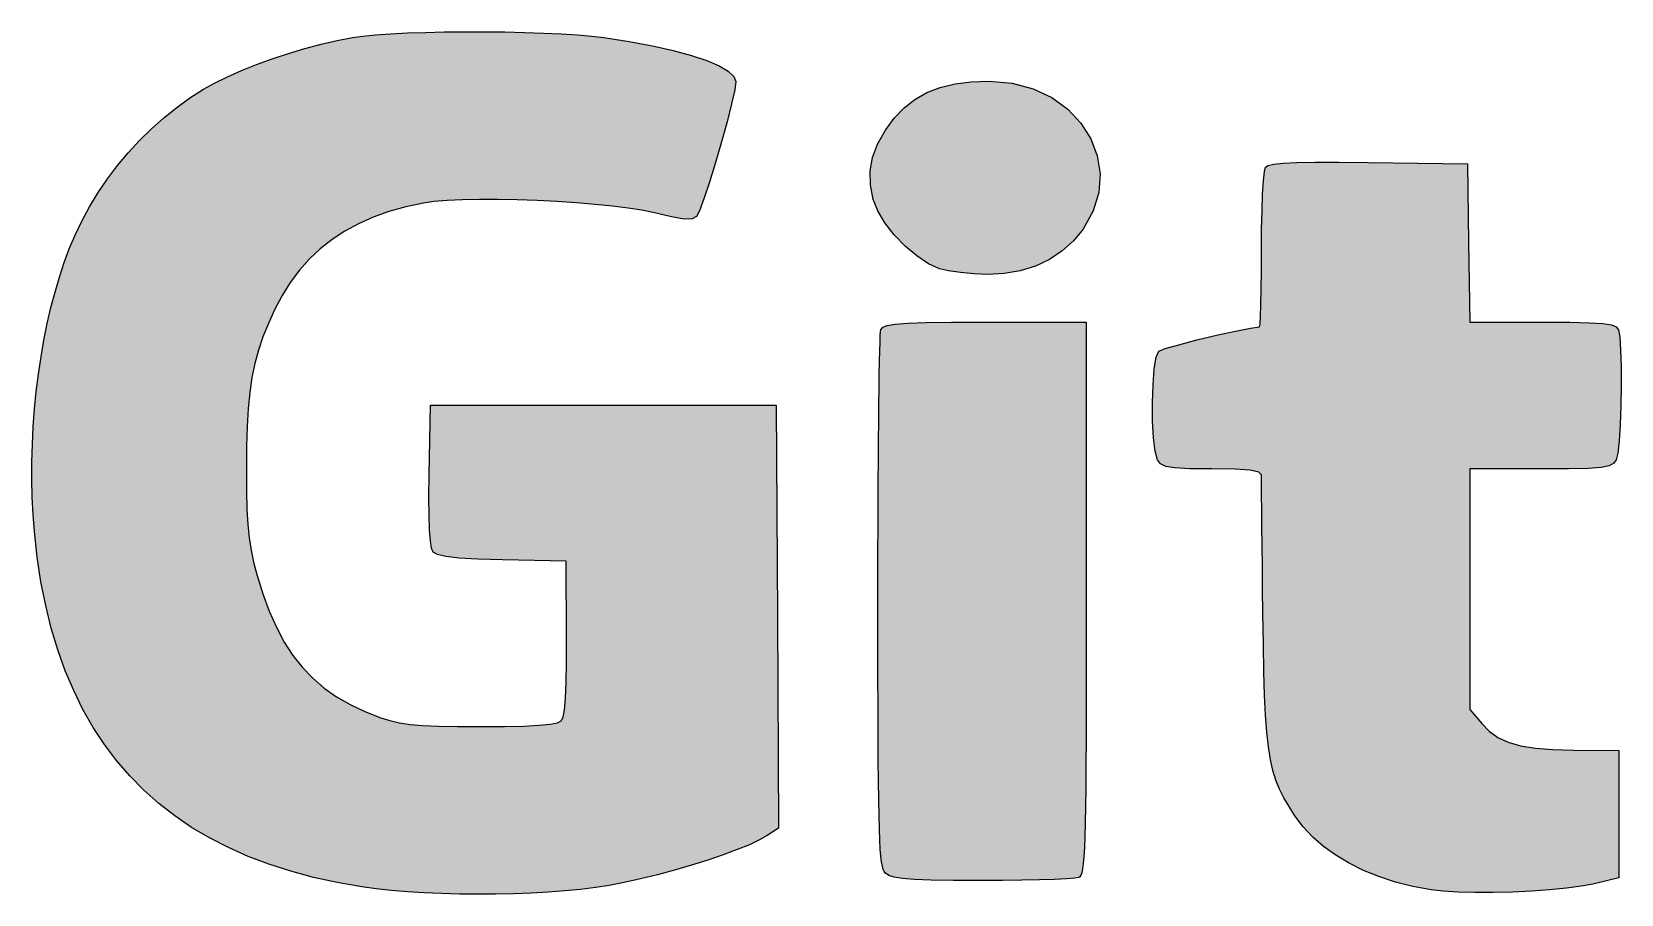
# Model space of a CAD drawing. Extents: x 23 to 353, y 83 to 218.
# Drawn here: x 235.29 to 284.64, y 83.5 to 110.3 of the extents above; entities that cross this region are included whole.
import ezdxf

# ---------------------------------------------------------------- set-up
doc = ezdxf.new("R2010")
doc.units = 0
doc.layers.add('4_github', color=7, linetype='CONTINUOUS')
doc.layers.add('5_github_nuri', color=7, linetype='CONTINUOUS')

msp = doc.modelspace()

# ---------------------------------------------------------------- linework, layer by layer
at = {"layer": '4_github'}
for p, q in [((244.774, 110.034), (245.247, 110.125)), ((245.247, 110.125), (245.568, 110.169)), ((245.568, 110.169), (245.966, 110.207)), ((245.966, 110.207), (246.431, 110.239)), ((246.431, 110.239), (246.951, 110.264)), ((246.951, 110.264), (247.514, 110.283)), ((247.514, 110.283), (248.109, 110.296)), ((248.109, 110.296), (248.726, 110.302)), ((248.726, 110.302), (249.352, 110.302)), ((249.352, 110.302), (249.976, 110.295)), ((249.976, 110.295), (250.588, 110.283)), ((250.588, 110.283), (251.175, 110.263)), ((251.175, 110.263), (251.726, 110.238)), ((251.726, 110.238), (252.231, 110.206)), ((252.231, 110.206), (252.677, 110.168)), ((252.677, 110.168), (253.053, 110.124)), ((253.053, 110.124), (253.839, 110.001)), ((242.757, 109.462), (243.262, 109.63)), ((243.262, 109.63), (243.772, 109.783)), ((243.772, 109.783), (244.279, 109.919)), ((244.279, 109.919), (244.774, 110.034)), ((253.839, 110.001), (254.558, 109.866)), ((254.558, 109.866), (255.205, 109.72)), ((255.205, 109.72), (255.771, 109.565)), ((255.771, 109.565), (256.25, 109.405)), ((241.363, 108.904), (241.798, 109.096)), ((241.798, 109.096), (242.266, 109.284)), ((242.266, 109.284), (242.757, 109.462)), ((256.25, 109.405), (256.634, 109.241)), ((256.634, 109.241), (256.917, 109.076)), ((256.917, 109.076), (257.093, 108.912)), ((240.623, 108.517), (240.968, 108.71)), ((240.968, 108.71), (241.363, 108.904)), ((257.093, 108.912), (257.153, 108.752)), ((257.153, 108.752), (257.117, 108.495)), ((263.085, 108.412), (263.499, 108.573)), ((263.499, 108.573), (263.957, 108.686)), ((263.957, 108.686), (264.461, 108.751)), ((264.461, 108.751), (265.016, 108.771)), ((265.016, 108.771), (265.729, 108.708)), ((265.729, 108.708), (266.379, 108.531)), ((239.789, 107.948), (240.2, 108.245)), ((240.2, 108.245), (240.623, 108.517)), ((257.117, 108.495), (257.02, 108.062)), ((262.375, 107.936), (262.711, 108.2)), ((262.711, 108.2), (263.085, 108.412)), ((266.379, 108.531), (266.957, 108.256)), ((266.957, 108.256), (267.454, 107.896)), ((239.007, 107.286), (239.391, 107.628)), ((239.391, 107.628), (239.789, 107.948)), ((257.02, 108.062), (256.877, 107.505)), ((261.798, 107.247), (262.071, 107.619)), ((262.071, 107.619), (262.375, 107.936)), ((267.454, 107.896), (267.862, 107.466)), ((238.639, 106.923), (239.007, 107.286)), ((256.877, 107.505), (256.704, 106.879)), ((261.55, 106.81), (261.798, 107.247)), ((267.862, 107.466), (268.171, 106.978)), ((238.287, 106.542), (238.639, 106.923)), ((256.704, 106.879), (256.516, 106.235)), ((261.391, 106.393), (261.55, 106.81)), ((268.171, 106.978), (268.373, 106.447)), ((237.643, 105.731), (237.955, 106.145)), ((237.955, 106.145), (238.287, 106.542)), ((256.516, 106.235), (256.329, 105.628)), ((261.318, 105.977), (261.391, 106.393)), ((268.373, 106.447), (268.459, 105.887)), ((273.593, 106.095), (273.674, 106.15)), ((273.674, 106.15), (273.853, 106.192)), ((273.853, 106.192), (274.144, 106.223)), ((274.144, 106.223), (274.567, 106.242)), ((274.567, 106.242), (275.137, 106.251)), ((275.137, 106.251), (275.871, 106.251)), ((275.871, 106.251), (276.788, 106.242)), ((276.788, 106.242), (279.864, 106.202)), ((279.864, 106.202), (279.904, 103.74)), ((237.352, 105.305), (237.643, 105.731)), ((256.329, 105.628), (256.159, 105.111)), ((261.328, 105.548), (261.318, 105.977)), ((268.459, 105.887), (268.421, 105.311)), ((273.508, 105.261), (273.533, 105.673)), ((273.533, 105.673), (273.561, 105.96)), ((273.561, 105.96), (273.593, 106.095)), ((237.084, 104.866), (237.352, 105.305)), ((261.417, 105.086), (261.328, 105.548)), ((268.421, 105.311), (268.249, 104.735)), ((273.489, 104.748), (273.508, 105.261)), ((236.841, 104.417), (237.084, 104.866)), ((246.381, 104.714), (245.894, 104.54)), ((246.9, 104.861), (246.381, 104.714)), ((247.451, 104.98), (246.9, 104.861)), ((247.776, 105.026), (247.451, 104.98)), ((248.183, 105.059), (247.776, 105.026)), ((248.658, 105.08), (248.183, 105.059)), ((249.189, 105.09), (248.658, 105.08)), ((249.761, 105.089), (249.189, 105.09)), ((250.362, 105.078), (249.761, 105.089)), ((250.978, 105.057), (250.362, 105.078)), ((251.595, 105.026), (250.978, 105.057)), ((252.201, 104.987), (251.595, 105.026)), ((252.781, 104.94), (252.201, 104.987)), ((253.322, 104.885), (252.781, 104.94)), ((253.812, 104.824), (253.322, 104.885)), ((254.235, 104.756), (253.812, 104.824)), ((254.58, 104.682), (254.235, 104.756)), ((255.155, 104.547), (254.58, 104.682)), ((256.02, 104.736), (255.929, 104.558)), ((256.159, 105.111), (256.02, 104.736)), ((261.556, 104.736), (261.417, 105.086)), ((261.781, 104.365), (261.556, 104.736)), ((268.249, 104.735), (267.934, 104.171)), ((273.477, 104.159), (273.489, 104.748)), ((236.623, 103.959), (236.841, 104.417)), ((245.438, 104.338), (245.012, 104.108)), ((245.894, 104.54), (245.438, 104.338)), ((255.545, 104.483), (255.155, 104.547)), ((255.79, 104.488), (255.545, 104.483)), ((255.929, 104.558), (255.79, 104.488)), ((262.071, 103.994), (261.781, 104.365)), ((267.934, 104.171), (267.634, 103.807)), ((273.472, 103.519), (273.477, 104.159)), ((236.455, 103.555), (236.623, 103.959)), ((244.616, 103.849), (244.249, 103.56)), ((245.012, 104.108), (244.616, 103.849)), ((262.407, 103.645), (262.071, 103.994)), ((262.767, 103.338), (262.407, 103.645)), ((267.634, 103.807), (267.283, 103.492)), ((279.904, 103.74), (279.945, 101.278)), ((236.297, 103.129), (236.455, 103.555)), ((243.91, 103.242), (243.6, 102.894)), ((244.249, 103.56), (243.91, 103.242)), ((263.131, 103.096), (262.767, 103.338)), ((266.886, 103.231), (266.45, 103.024)), ((267.283, 103.492), (266.886, 103.231)), ((273.469, 102.886), (273.472, 103.519)), ((236.012, 102.215), (236.149, 102.681)), ((236.149, 102.681), (236.297, 103.129)), ((243.6, 102.894), (243.317, 102.515)), ((263.478, 102.94), (263.131, 103.096)), ((263.753, 102.876), (263.478, 102.94)), ((264.125, 102.821), (263.753, 102.876)), ((264.545, 102.781), (264.125, 102.821)), ((264.964, 102.763), (264.545, 102.781)), ((265.483, 102.787), (264.964, 102.763)), ((265.98, 102.875), (265.483, 102.787)), ((266.45, 103.024), (265.98, 102.875)), ((273.463, 102.316), (273.469, 102.886)), ((235.886, 101.731), (236.012, 102.215)), ((243.317, 102.515), (243.061, 102.105)), ((273.453, 101.832), (273.463, 102.316)), ((235.772, 101.233), (235.886, 101.731)), ((242.83, 101.665), (242.635, 101.233)), ((243.061, 102.105), (242.83, 101.665)), ((273.441, 101.458), (273.453, 101.832)), ((235.669, 100.721), (235.772, 101.233)), ((242.635, 101.233), (242.469, 100.819)), ((261.712, 101.122), (261.849, 101.18)), ((261.849, 101.18), (262.097, 101.221)), ((262.097, 101.221), (262.49, 101.25)), ((262.49, 101.25), (263.063, 101.267)), ((263.063, 101.267), (263.85, 101.275)), ((263.85, 101.275), (264.886, 101.278)), ((264.886, 101.278), (268.031, 101.278)), ((268.031, 101.278), (268.031, 92.694)), ((273.412, 101.131), (273.428, 101.216)), ((273.428, 101.216), (273.441, 101.458)), ((279.945, 101.278), (282.204, 101.278)), ((282.204, 101.278), (283.041, 101.274)), ((283.041, 101.274), (283.651, 101.261)), ((283.651, 101.261), (284.071, 101.236)), ((284.071, 101.236), (284.337, 101.193)), ((284.337, 101.193), (284.486, 101.131)), ((235.577, 100.198), (235.669, 100.721)), ((242.469, 100.819), (242.33, 100.41)), ((261.627, 100.651), (261.635, 100.852)), ((261.635, 100.852), (261.643, 100.985)), ((261.643, 100.985), (261.652, 101.045)), ((261.652, 101.045), (261.712, 101.122)), ((270.907, 100.579), (271.465, 100.725)), ((271.465, 100.725), (272.077, 100.872)), ((272.077, 100.872), (272.661, 101.002)), ((272.661, 101.002), (273.133, 101.095)), ((273.133, 101.095), (273.412, 101.131)), ((284.486, 101.131), (284.552, 101.045)), ((284.552, 101.045), (284.595, 100.813)), ((284.595, 100.813), (284.624, 100.412)), ((235.498, 99.666), (235.577, 100.198)), ((242.33, 100.41), (242.217, 99.994)), ((261.612, 100.055), (261.619, 100.384)), ((261.619, 100.384), (261.627, 100.651)), ((270.144, 99.826), (270.205, 100.192)), ((270.205, 100.192), (270.286, 100.376)), ((270.286, 100.376), (270.486, 100.456)), ((270.486, 100.456), (270.907, 100.579)), ((284.624, 100.412), (284.639, 99.89)), ((242.217, 99.994), (242.127, 99.561)), ((261.605, 99.668), (261.612, 100.055)), ((270.104, 99.336), (270.144, 99.826)), ((284.639, 99.89), (284.641, 99.298)), ((235.431, 99.127), (235.498, 99.666)), ((242.127, 99.561), (242.058, 99.098)), ((261.592, 98.734), (261.598, 99.226)), ((261.598, 99.226), (261.605, 99.668)), ((270.085, 98.779), (270.104, 99.336)), ((284.641, 99.298), (284.632, 98.685)), ((235.377, 98.582), (235.431, 99.127)), ((242.058, 99.098), (242.008, 98.594)), ((247.63, 96.52), (247.671, 98.705)), ((247.671, 98.705), (253.037, 98.705)), ((253.037, 98.705), (258.402, 98.705)), ((258.402, 98.705), (258.44, 92.131)), ((261.586, 98.194), (261.592, 98.734)), ((270.089, 98.21), (270.085, 98.779)), ((235.335, 98.033), (235.377, 98.582)), ((242.008, 98.594), (241.975, 98.037)), ((270.116, 97.687), (270.089, 98.21)), ((284.632, 98.685), (284.611, 98.099)), ((235.307, 97.483), (235.335, 98.033)), ((241.975, 98.037), (241.957, 97.417)), ((261.581, 97.61), (261.586, 98.194)), ((284.611, 98.099), (284.58, 97.591)), ((235.292, 96.933), (235.307, 97.483)), ((241.957, 97.417), (241.952, 96.721)), ((261.576, 96.986), (261.581, 97.61)), ((270.166, 97.267), (270.116, 97.687)), ((270.241, 97.005), (270.166, 97.267)), ((284.58, 97.591), (284.539, 97.21)), ((235.29, 96.386), (235.292, 96.933)), ((261.572, 96.326), (261.576, 96.986)), ((270.337, 96.878), (270.241, 97.005)), ((270.5, 96.795), (270.337, 96.878)), ((270.783, 96.748), (270.5, 96.795)), ((271.242, 96.726), (270.783, 96.748)), ((283.616, 96.736), (283.005, 96.723)), ((284.02, 96.765), (283.616, 96.736)), ((284.267, 96.815), (284.02, 96.765)), ((284.407, 96.893), (284.267, 96.815)), ((284.489, 97.005), (284.407, 96.893)), ((284.539, 97.21), (284.489, 97.005)), ((235.302, 95.843), (235.29, 96.386)), ((241.952, 96.721), (241.957, 96.038)), ((247.622, 95.845), (247.63, 96.52)), ((261.569, 95.633), (261.572, 96.326)), ((271.931, 96.721), (271.242, 96.726)), ((272.65, 96.711), (271.931, 96.721)), ((273.125, 96.68), (272.65, 96.711)), ((273.387, 96.623), (273.125, 96.68)), ((273.467, 96.537), (273.387, 96.623)), ((273.467, 96.437), (273.467, 96.537)), ((273.469, 96.214), (273.467, 96.437)), ((282.137, 96.721), (279.938, 96.721)), ((279.938, 96.721), (279.938, 92.983)), ((283.005, 96.723), (282.137, 96.721)), ((235.329, 95.306), (235.302, 95.843)), ((241.957, 96.038), (241.972, 95.471)), ((247.626, 95.282), (247.622, 95.845)), ((273.473, 95.88), (273.469, 96.214)), ((273.478, 95.448), (273.473, 95.88)), ((235.37, 94.776), (235.329, 95.306)), ((241.972, 95.471), (241.999, 94.992)), ((247.641, 94.83), (247.626, 95.282)), ((261.566, 94.91), (261.569, 95.633)), ((273.484, 94.928), (273.478, 95.448)), ((235.459, 93.981), (235.37, 94.776)), ((241.999, 94.992), (242.04, 94.576)), ((247.667, 94.488), (247.641, 94.83)), ((261.564, 94.162), (261.566, 94.91)), ((273.491, 94.336), (273.484, 94.928)), ((242.04, 94.576), (242.099, 94.196)), ((247.706, 94.257), (247.667, 94.488)), ((273.499, 93.681), (273.491, 94.336)), ((235.576, 93.215), (235.459, 93.981)), ((242.099, 94.196), (242.178, 93.826)), ((242.178, 93.826), (242.28, 93.439)), ((247.755, 94.135), (247.706, 94.257)), ((247.886, 94.057), (247.755, 94.135)), ((248.146, 93.996), (247.886, 94.057)), ((248.556, 93.95), (248.146, 93.996)), ((249.135, 93.917), (248.556, 93.95)), ((249.903, 93.895), (249.135, 93.917)), ((251.886, 93.854), (249.903, 93.895)), ((251.895, 91.457), (251.886, 93.854)), ((261.563, 93.392), (261.564, 94.162)), ((242.28, 93.439), (242.463, 92.843)), ((261.563, 92.603), (261.563, 93.392)), ((273.508, 92.977), (273.499, 93.681)), ((235.721, 92.479), (235.576, 93.215)), ((242.463, 92.843), (242.665, 92.297)), ((273.518, 92.237), (273.508, 92.977)), ((279.938, 92.983), (279.938, 89.246)), ((235.896, 91.773), (235.721, 92.479)), ((242.665, 92.297), (242.887, 91.797)), ((261.563, 91.385), (261.563, 92.603)), ((268.031, 92.694), (268.03, 91.406)), ((242.887, 91.797), (243.13, 91.341)), ((258.44, 92.131), (258.479, 85.557)), ((273.532, 91.262), (273.518, 92.237)), ((236.098, 91.097), (235.896, 91.773)), ((243.13, 91.341), (243.398, 90.926)), ((251.893, 90.7), (251.895, 91.457)), ((261.564, 90.291), (261.563, 91.385)), ((268.03, 91.406), (268.029, 90.251)), ((236.33, 90.45), (236.098, 91.097)), ((243.398, 90.926), (243.692, 90.551)), ((273.549, 90.418), (273.532, 91.262)), ((236.591, 89.832), (236.33, 90.45)), ((243.692, 90.551), (244.015, 90.213)), ((251.881, 90.081), (251.893, 90.7)), ((273.57, 89.691), (273.549, 90.418)), ((236.88, 89.244), (236.591, 89.832)), ((244.015, 90.213), (244.368, 89.909)), ((244.368, 89.909), (244.754, 89.637)), ((251.859, 89.596), (251.881, 90.081)), ((261.566, 89.314), (261.564, 90.291)), ((268.029, 90.251), (268.027, 89.223)), ((244.754, 89.637), (245.174, 89.395)), ((245.174, 89.395), (245.632, 89.18)), ((251.827, 89.238), (251.859, 89.596)), ((273.599, 89.068), (273.57, 89.691)), ((237.199, 88.685), (236.88, 89.244)), ((245.632, 89.18), (246.128, 88.989)), ((246.128, 88.989), (246.41, 88.901)), ((246.41, 88.901), (246.704, 88.833)), ((246.704, 88.833), (247.037, 88.783)), ((251.383, 88.789), (251.614, 88.833)), ((251.614, 88.833), (251.729, 88.887)), ((251.729, 88.887), (251.784, 89.004)), ((251.784, 89.004), (251.827, 89.238)), ((261.569, 88.447), (261.566, 89.314)), ((268.027, 89.223), (268.024, 88.314)), ((273.636, 88.536), (273.599, 89.068)), ((279.938, 89.246), (280.31, 88.804)), ((237.547, 88.156), (237.199, 88.685)), ((247.037, 88.783), (247.432, 88.748)), ((247.432, 88.748), (247.915, 88.725)), ((247.915, 88.725), (248.512, 88.714)), ((248.512, 88.714), (249.246, 88.711)), ((249.246, 88.711), (249.969, 88.716)), ((249.969, 88.716), (250.564, 88.731)), ((250.564, 88.731), (251.035, 88.755)), ((251.035, 88.755), (251.383, 88.789)), ((261.573, 87.685), (261.569, 88.447)), ((273.685, 88.081), (273.636, 88.536)), ((280.31, 88.804), (280.543, 88.568)), ((280.543, 88.568), (280.813, 88.378)), ((280.813, 88.378), (281.133, 88.23)), ((237.924, 87.655), (237.547, 88.156)), ((268.024, 88.314), (268.02, 87.517)), ((273.747, 87.691), (273.685, 88.081)), ((281.133, 88.23), (281.516, 88.12)), ((281.516, 88.12), (281.975, 88.045)), ((281.975, 88.045), (282.523, 88.001)), ((282.523, 88.001), (283.172, 87.984)), ((283.172, 87.984), (284.568, 87.974)), ((284.568, 87.974), (284.568, 85.993)), ((238.33, 87.183), (237.924, 87.655)), ((261.579, 87.019), (261.573, 87.685)), ((268.02, 87.517), (268.014, 86.825)), ((273.824, 87.351), (273.747, 87.691)), ((238.766, 86.74), (238.33, 87.183)), ((261.587, 86.443), (261.579, 87.019)), ((273.918, 87.048), (273.824, 87.351)), ((274.032, 86.769), (273.918, 87.048)), ((239.232, 86.325), (238.766, 86.74)), ((261.596, 85.951), (261.587, 86.443)), ((268.014, 86.825), (268.007, 86.23)), ((274.168, 86.501), (274.032, 86.769)), ((274.327, 86.229), (274.168, 86.501)), ((239.727, 85.94), (239.232, 86.325)), ((240.253, 85.582), (239.727, 85.94)), ((261.607, 85.536), (261.596, 85.951)), ((268.007, 86.23), (267.998, 85.724)), ((274.512, 85.942), (274.327, 86.229)), ((274.767, 85.6), (274.512, 85.942)), ((284.568, 85.993), (284.568, 84.012)), ((240.808, 85.253), (240.253, 85.582)), ((258.479, 85.557), (258.122, 85.324)), ((261.621, 85.19), (261.607, 85.536)), ((267.998, 85.724), (267.987, 85.301)), ((275.064, 85.281), (274.767, 85.6)), ((241.393, 84.952), (240.808, 85.253)), ((242.008, 84.68), (241.393, 84.952)), ((257.191, 84.889), (256.755, 84.728)), ((257.573, 85.044), (257.191, 84.889)), ((257.887, 85.191), (257.573, 85.044)), ((258.122, 85.324), (257.887, 85.191)), ((261.637, 84.908), (261.621, 85.19)), ((261.655, 84.682), (261.637, 84.908)), ((267.973, 84.954), (267.957, 84.675)), ((267.987, 85.301), (267.973, 84.954)), ((275.401, 84.985), (275.064, 85.281)), ((275.777, 84.713), (275.401, 84.985)), ((242.654, 84.435), (242.008, 84.68)), ((243.329, 84.218), (242.654, 84.435)), ((255.77, 84.405), (255.244, 84.251)), ((256.277, 84.565), (255.77, 84.405)), ((256.755, 84.728), (256.277, 84.565)), ((261.677, 84.506), (261.655, 84.682)), ((261.701, 84.373), (261.677, 84.506)), ((267.938, 84.456), (267.917, 84.291)), ((267.957, 84.675), (267.938, 84.456)), ((276.189, 84.466), (275.777, 84.713)), ((276.636, 84.245), (276.189, 84.466)), ((244.035, 84.029), (243.329, 84.218)), ((244.772, 83.868), (244.035, 84.029)), ((254.191, 83.978), (253.688, 83.867)), ((254.714, 84.108), (254.191, 83.978)), ((255.244, 84.251), (254.714, 84.108)), ((261.729, 84.276), (261.701, 84.373)), ((261.759, 84.208), (261.729, 84.276)), ((261.794, 84.163), (261.759, 84.208)), ((261.899, 84.089), (261.794, 84.163)), ((262.067, 84.032), (261.899, 84.089)), ((262.325, 83.99), (262.067, 84.032)), ((262.7, 83.962), (262.325, 83.99)), ((263.218, 83.944), (262.7, 83.962)), ((263.908, 83.934), (263.218, 83.944)), ((264.795, 83.932), (263.908, 83.934)), ((265.434, 83.934), (264.795, 83.932)), ((266.034, 83.941), (265.434, 83.934)), ((266.576, 83.951), (266.034, 83.941)), ((267.042, 83.965), (266.576, 83.951)), ((267.413, 83.982), (267.042, 83.965)), ((267.671, 84), (267.413, 83.982)), ((267.798, 84.021), (267.671, 84)), ((267.833, 84.045), (267.798, 84.021)), ((267.864, 84.093), (267.833, 84.045)), ((267.892, 84.173), (267.864, 84.093)), ((267.917, 84.291), (267.892, 84.173)), ((277.117, 84.05), (276.636, 84.245)), ((277.63, 83.884), (277.117, 84.05)), ((284.568, 84.012), (283.76, 83.821)), ((245.54, 83.734), (244.772, 83.868)), ((245.98, 83.674), (245.54, 83.734)), ((246.452, 83.623), (245.98, 83.674)), ((246.953, 83.581), (246.452, 83.623)), ((247.476, 83.548), (246.953, 83.581)), ((248.016, 83.524), (247.476, 83.548)), ((248.568, 83.509), (248.016, 83.524)), ((249.127, 83.504), (248.568, 83.509)), ((249.688, 83.507), (249.127, 83.504)), ((250.244, 83.519), (249.688, 83.507)), ((250.792, 83.54), (250.244, 83.519)), ((251.326, 83.57), (250.792, 83.54)), ((251.841, 83.609), (251.326, 83.57)), ((252.331, 83.656), (251.841, 83.609)), ((252.792, 83.713), (252.331, 83.656)), ((253.218, 83.778), (252.792, 83.713)), ((253.688, 83.867), (253.218, 83.778)), ((278.172, 83.746), (277.63, 83.884)), ((278.742, 83.638), (278.172, 83.746)), ((279.114, 83.595), (278.742, 83.638)), ((279.574, 83.568), (279.114, 83.595)), ((280.1, 83.556), (279.574, 83.568)), ((280.67, 83.558), (280.1, 83.556)), ((281.261, 83.573), (280.67, 83.558)), ((281.851, 83.601), (281.261, 83.573)), ((282.419, 83.64), (281.851, 83.601)), ((282.941, 83.691), (282.419, 83.64)), ((283.395, 83.751), (282.941, 83.691)), ((283.76, 83.821), (283.395, 83.751))]:
    msp.add_line(p, q, dxfattribs=at)
at = {"layer": '5_github_nuri'}
for points in [[(244.774, 110.034), (253.63, 110.034), (245.239, 110.124), (253.053, 110.124)], [(245.239, 110.124), (253.053, 110.124), (245.247, 110.125), (253.041, 110.125)], [(245.247, 110.125), (253.041, 110.125), (245.558, 110.168), (252.677, 110.168)], [(245.558, 110.168), (252.677, 110.168), (245.568, 110.169), (252.661, 110.169)], [(245.568, 110.169), (252.661, 110.169), (245.954, 110.206), (252.231, 110.206)], [(245.954, 110.206), (252.231, 110.206), (245.966, 110.207), (252.212, 110.207)], [(245.966, 110.207), (252.212, 110.207), (246.417, 110.238), (251.726, 110.238)], [(246.417, 110.238), (251.726, 110.238), (246.431, 110.239), (251.705, 110.239)], [(246.431, 110.239), (251.705, 110.239), (246.935, 110.263), (251.175, 110.263)], [(246.935, 110.263), (251.175, 110.263), (246.951, 110.264), (251.151, 110.264)], [(246.951, 110.264), (251.151, 110.264), (247.497, 110.283), (250.588, 110.283)], [(247.497, 110.283), (250.588, 110.283), (247.514, 110.283), (250.561, 110.283)], [(247.514, 110.283), (250.561, 110.283), (248.093, 110.295), (249.976, 110.295)], [(248.093, 110.295), (249.976, 110.295), (248.109, 110.296), (249.943, 110.296)], [(248.109, 110.296), (249.943, 110.296), (248.714, 110.302), (249.352, 110.302)], [(248.714, 110.302), (249.355, 110.302), (248.726, 110.302)], [(242.757, 109.462), (256.079, 109.462), (243.068, 109.565), (255.771, 109.565)], [(243.068, 109.565), (255.771, 109.565), (243.262, 109.63), (255.535, 109.63)], [(243.262, 109.63), (255.535, 109.63), (243.561, 109.72), (255.205, 109.72)], [(243.561, 109.72), (255.205, 109.72), (243.772, 109.783), (254.925, 109.783)], [(243.772, 109.783), (254.925, 109.783), (244.082, 109.866), (254.558, 109.866)], [(244.082, 109.866), (254.558, 109.866), (244.279, 109.919), (254.278, 109.919)], [(244.279, 109.919), (254.278, 109.919), (244.634, 110.001), (253.839, 110.001)], [(244.634, 110.001), (253.839, 110.001), (244.774, 110.034), (253.63, 110.034)], [(241.38, 108.912), (257.093, 108.912), (241.752, 109.076), (256.917, 109.076)], [(241.752, 109.076), (256.917, 109.076), (241.798, 109.096), (256.883, 109.096)], [(241.798, 109.096), (256.883, 109.096), (242.16, 109.241), (256.634, 109.241)], [(242.16, 109.241), (256.634, 109.241), (242.266, 109.284), (256.535, 109.284)], [(242.266, 109.284), (256.535, 109.284), (242.6, 109.405), (256.25, 109.405)], [(242.6, 109.405), (256.25, 109.405), (242.757, 109.462), (256.079, 109.462)], [(240.623, 108.517), (257.12, 108.517), (240.968, 108.71), (257.147, 108.71)], [(240.968, 108.71), (257.147, 108.71), (241.052, 108.752), (257.153, 108.752)], [(241.052, 108.752), (257.153, 108.752), (241.363, 108.904), (257.096, 108.904)], [(241.363, 108.904), (257.096, 108.904), (241.38, 108.912), (257.093, 108.912)], [(263.392, 108.531), (266.379, 108.531), (263.499, 108.573), (266.225, 108.573)], [(263.499, 108.573), (266.225, 108.573), (263.957, 108.686), (265.81, 108.686)], [(263.957, 108.686), (265.81, 108.686), (264.125, 108.708), (265.729, 108.708)], [(264.125, 108.708), (265.729, 108.708), (264.461, 108.751), (265.241, 108.751)], [(264.461, 108.751), (265.241, 108.751), (265.016, 108.771)], [(239.946, 108.062), (257.02, 108.062), (240.2, 108.245), (257.061, 108.245)], [(240.2, 108.245), (257.061, 108.245), (240.589, 108.495), (257.117, 108.495)], [(240.589, 108.495), (257.117, 108.495), (240.623, 108.517), (257.12, 108.517)], [(262.375, 107.936), (267.399, 107.936), (262.711, 108.2), (267.034, 108.2)], [(262.711, 108.2), (267.034, 108.2), (262.811, 108.256), (266.957, 108.256)], [(262.811, 108.256), (266.957, 108.256), (263.085, 108.412), (266.63, 108.412)], [(263.085, 108.412), (266.63, 108.412), (263.392, 108.531), (266.379, 108.531)], [(239.253, 107.505), (256.877, 107.505), (239.391, 107.628), (256.908, 107.628)], [(239.391, 107.628), (256.908, 107.628), (239.789, 107.948), (256.991, 107.948)], [(239.789, 107.948), (256.991, 107.948), (239.946, 108.062), (257.02, 108.062)], [(261.958, 107.466), (267.862, 107.466), (262.071, 107.619), (267.716, 107.619)], [(262.071, 107.619), (267.716, 107.619), (262.336, 107.896), (267.454, 107.896)], [(262.336, 107.896), (267.454, 107.896), (262.375, 107.936), (267.399, 107.936)], [(238.639, 106.923), (256.716, 106.923), (239.007, 107.286), (256.816, 107.286)], [(239.007, 107.286), (256.816, 107.286), (239.253, 107.505), (256.877, 107.505)], [(261.645, 106.978), (268.171, 106.978), (261.798, 107.247), (268, 107.247)], [(261.798, 107.247), (268, 107.247), (261.958, 107.466), (267.862, 107.466)], [(238.287, 106.542), (256.606, 106.542), (238.597, 106.879), (256.704, 106.879)], [(238.597, 106.879), (256.704, 106.879), (238.639, 106.923), (256.716, 106.923)], [(261.412, 106.447), (268.373, 106.447), (261.55, 106.81), (268.235, 106.81)], [(261.55, 106.81), (268.235, 106.81), (261.645, 106.978), (268.171, 106.978)], [(237.643, 105.731), (256.361, 105.731), (237.955, 106.145), (256.488, 106.145)], [(237.955, 106.145), (256.488, 106.145), (238.031, 106.235), (256.516, 106.235)], [(238.031, 106.235), (256.516, 106.235), (238.287, 106.542), (256.606, 106.542)], [(261.318, 105.977), (268.445, 105.977), (261.391, 106.393), (268.382, 106.393)], [(261.391, 106.393), (268.382, 106.393), (261.412, 106.447), (268.373, 106.447)], [(273.593, 106.095), (279.866, 106.095), (273.674, 106.15), (279.865, 106.15)], [(273.674, 106.15), (279.865, 106.15), (273.853, 106.192), (279.864, 106.192)], [(273.853, 106.192), (279.864, 106.192), (273.948, 106.202), (279.864, 106.202)], [(273.948, 106.202), (279.864, 106.202), (274.144, 106.223), (278.277, 106.223)], [(274.144, 106.223), (278.277, 106.223), (274.563, 106.242), (276.788, 106.242)], [(274.563, 106.242), (276.788, 106.242), (274.567, 106.242), (276.771, 106.242)], [(274.567, 106.242), (276.771, 106.242), (275.117, 106.251), (275.871, 106.251)], [(275.117, 106.251), (275.871, 106.251), (275.137, 106.251), (275.136, 106.251)], [(237.352, 105.305), (256.223, 105.305), (237.572, 105.628), (256.329, 105.628)], [(237.572, 105.628), (256.329, 105.628), (237.643, 105.731), (256.361, 105.731)], [(261.32, 105.887), (268.459, 105.887), (261.318, 105.977), (268.445, 105.977)], [(261.328, 105.548), (268.437, 105.548), (261.32, 105.887), (268.459, 105.887)], [(273.508, 105.261), (279.879, 105.261), (273.533, 105.673), (279.873, 105.673)], [(273.533, 105.673), (279.873, 105.673), (273.561, 105.96), (279.868, 105.96)], [(273.561, 105.96), (279.868, 105.96), (273.593, 106.095), (279.866, 106.095)], [(237.233, 105.111), (256.159, 105.111), (237.352, 105.305), (256.223, 105.305)], [(261.374, 105.311), (268.421, 105.311), (261.328, 105.548), (268.437, 105.548)], [(261.417, 105.086), (268.354, 105.086), (261.374, 105.311), (268.421, 105.311)], [(273.489, 104.748), (279.888, 104.748), (273.508, 105.261), (279.879, 105.261)], [(236.907, 104.54), (245.894, 104.54), (237.002, 104.714), (246.381, 104.714)], [(237.002, 104.714), (246.381, 104.714), (237.081, 104.861), (246.9, 104.861)], [(237.081, 104.861), (246.9, 104.861), (237.084, 104.866), (246.924, 104.866)], [(237.084, 104.866), (246.924, 104.866), (237.154, 104.98), (247.451, 104.98)], [(237.154, 104.98), (247.451, 104.98), (237.182, 105.026), (247.776, 105.026)], [(237.182, 105.026), (247.776, 105.026), (237.202, 105.059), (248.183, 105.059)], [(237.202, 105.059), (248.183, 105.059), (237.215, 105.08), (248.658, 105.08)], [(237.215, 105.08), (248.658, 105.08), (237.221, 105.09), (249.189, 105.09)], [(237.221, 105.09), (256.151, 105.09), (237.233, 105.111), (256.159, 105.111)], [(249.761, 105.089), (256.151, 105.089), (249.189, 105.09), (256.151, 105.09)], [(250.362, 105.078), (256.147, 105.078), (249.761, 105.089), (256.151, 105.089)], [(250.978, 105.057), (256.139, 105.057), (250.362, 105.078), (256.147, 105.078)], [(251.595, 105.026), (256.128, 105.026), (250.978, 105.057), (256.139, 105.057)], [(252.201, 104.987), (256.113, 104.987), (251.595, 105.026), (256.128, 105.026)], [(252.781, 104.94), (256.096, 104.94), (252.201, 104.987), (256.113, 104.987)], [(253.322, 104.885), (256.076, 104.885), (252.781, 104.94), (256.096, 104.94)], [(253.812, 104.824), (256.053, 104.824), (253.322, 104.885), (256.076, 104.885)], [(254.235, 104.756), (256.028, 104.756), (253.812, 104.824), (256.053, 104.824)], [(254.329, 104.736), (256.02, 104.736), (254.235, 104.756), (256.028, 104.756)], [(254.58, 104.682), (255.993, 104.682), (254.329, 104.736), (256.02, 104.736)], [(255.108, 104.558), (255.929, 104.558), (254.58, 104.682), (255.993, 104.682)], [(261.556, 104.736), (268.249, 104.736), (261.417, 105.086), (268.354, 105.086)], [(261.557, 104.735), (268.249, 104.735), (261.556, 104.736), (268.249, 104.736)], [(261.781, 104.365), (268.043, 104.365), (261.557, 104.735), (268.249, 104.735)], [(273.477, 104.159), (279.898, 104.159), (273.489, 104.748), (279.888, 104.748)], [(236.694, 104.108), (245.012, 104.108), (236.803, 104.338), (245.438, 104.338)], [(236.803, 104.338), (245.438, 104.338), (236.841, 104.417), (245.616, 104.417)], [(236.841, 104.417), (245.616, 104.417), (236.907, 104.54), (245.894, 104.54)], [(255.155, 104.547), (255.907, 104.547), (255.108, 104.558), (255.929, 104.558)], [(255.515, 104.488), (255.79, 104.488), (255.155, 104.547), (255.907, 104.547)], [(255.545, 104.483), (255.545, 104.483), (255.515, 104.488), (255.79, 104.488)], [(261.933, 104.171), (267.934, 104.171), (261.781, 104.365), (268.043, 104.365)], [(262.071, 103.994), (267.788, 103.994), (261.933, 104.171), (267.934, 104.171)], [(273.473, 103.74), (279.904, 103.74), (273.477, 104.159), (279.898, 104.159)], [(236.457, 103.56), (244.249, 103.56), (236.577, 103.849), (244.616, 103.849)], [(236.577, 103.849), (244.616, 103.849), (236.623, 103.959), (244.785, 103.959)], [(236.623, 103.959), (244.785, 103.959), (236.694, 104.108), (245.012, 104.108)], [(262.251, 103.807), (267.634, 103.807), (262.071, 103.994), (267.788, 103.994)], [(262.407, 103.645), (267.453, 103.645), (262.251, 103.807), (267.634, 103.807)], [(262.586, 103.492), (267.283, 103.492), (262.407, 103.645), (267.453, 103.645)], [(273.472, 103.519), (279.908, 103.519), (273.473, 103.74), (279.904, 103.74)], [(236.297, 103.129), (243.809, 103.129), (236.339, 103.242), (243.91, 103.242)], [(236.339, 103.242), (243.91, 103.242), (236.455, 103.555), (244.244, 103.555)], [(236.455, 103.555), (244.244, 103.555), (236.457, 103.56), (244.249, 103.56)], [(262.767, 103.338), (267.049, 103.338), (262.586, 103.492), (267.283, 103.492)], [(262.929, 103.231), (266.886, 103.231), (262.767, 103.338), (267.049, 103.338)], [(263.131, 103.096), (266.602, 103.096), (262.929, 103.231), (266.886, 103.231)], [(273.469, 102.886), (279.918, 102.886), (273.472, 103.519), (279.908, 103.519)], [(236.1, 102.515), (243.317, 102.515), (236.149, 102.681), (243.441, 102.681)], [(236.149, 102.681), (243.441, 102.681), (236.219, 102.894), (243.6, 102.894)], [(236.219, 102.894), (243.6, 102.894), (236.297, 103.129), (243.809, 103.129)], [(263.292, 103.024), (266.45, 103.024), (263.131, 103.096), (266.602, 103.096)], [(263.478, 102.94), (266.185, 102.94), (263.292, 103.024), (266.45, 103.024)], [(263.753, 102.876), (265.982, 102.876), (263.478, 102.94), (266.185, 102.94)], [(263.757, 102.875), (265.98, 102.875), (263.753, 102.876), (265.982, 102.876)], [(264.125, 102.821), (265.674, 102.821), (263.757, 102.875), (265.98, 102.875)], [(264.482, 102.787), (265.483, 102.787), (264.125, 102.821), (265.674, 102.821)], [(264.545, 102.781), (265.358, 102.781), (264.482, 102.787), (265.483, 102.787)], [(264.964, 102.763), (264.964, 102.763), (264.545, 102.781), (265.358, 102.781)], [(273.463, 102.316), (279.928, 102.316), (273.469, 102.886), (279.918, 102.886)], [(235.984, 102.106), (243.061, 102.106), (236.012, 102.215), (243.129, 102.215)], [(236.012, 102.215), (243.129, 102.215), (236.1, 102.515), (243.317, 102.515)], [(273.453, 101.832), (279.936, 101.832), (273.463, 102.316), (279.928, 102.316)], [(235.772, 101.233), (242.635, 101.233), (235.871, 101.665), (242.83, 101.665)], [(235.871, 101.665), (242.83, 101.665), (235.886, 101.731), (242.865, 101.731)], [(235.886, 101.731), (242.865, 101.731), (235.984, 102.106), (243.061, 102.106)], [(273.441, 101.458), (279.942, 101.458), (273.453, 101.832), (279.936, 101.832)], [(235.688, 100.819), (242.469, 100.819), (235.772, 101.233), (242.635, 101.233)], [(235.772, 101.233), (242.635, 101.233), (235.772, 101.233), (242.635, 101.233)], [(261.712, 101.122), (268.031, 101.122), (261.849, 101.18), (268.031, 101.18)], [(261.849, 101.18), (268.031, 101.18), (262.097, 101.221), (268.031, 101.221)], [(262.097, 101.221), (268.031, 101.221), (262.49, 101.25), (268.031, 101.25)], [(262.49, 101.25), (268.031, 101.25), (263.063, 101.267), (268.031, 101.267)], [(263.063, 101.267), (268.031, 101.267), (263.851, 101.275), (268.031, 101.275)], [(263.851, 101.275), (268.031, 101.275), (264.886, 101.278), (268.031, 101.278)], [(273.412, 101.131), (284.486, 101.131), (273.423, 101.193), (284.337, 101.193)], [(273.423, 101.193), (284.337, 101.193), (273.428, 101.216), (284.193, 101.216)], [(273.428, 101.216), (284.193, 101.216), (273.429, 101.236), (284.071, 101.236)], [(273.429, 101.236), (284.071, 101.236), (273.43, 101.261), (283.651, 101.261)], [(273.43, 101.261), (283.651, 101.261), (273.431, 101.274), (283.041, 101.274)], [(273.431, 101.278), (279.945, 101.278), (273.441, 101.458), (279.942, 101.458)], [(273.431, 101.274), (283.041, 101.274), (273.431, 101.278), (282.204, 101.278)], [(235.614, 100.41), (242.33, 100.41), (235.669, 100.721), (242.436, 100.721)], [(235.669, 100.721), (242.436, 100.721), (235.688, 100.819), (242.469, 100.819)], [(261.627, 100.651), (268.031, 100.651), (261.635, 100.852), (268.031, 100.852)], [(261.635, 100.852), (268.031, 100.852), (261.643, 100.985), (268.031, 100.985)], [(261.643, 100.985), (268.031, 100.985), (261.652, 101.045), (268.031, 101.045)], [(261.652, 101.045), (268.031, 101.045), (261.712, 101.122), (268.031, 101.122)], [(270.907, 100.579), (284.612, 100.579), (271.465, 100.725), (284.602, 100.725)], [(271.465, 100.725), (284.602, 100.725), (271.831, 100.813), (284.595, 100.813)], [(271.831, 100.813), (284.595, 100.813), (272.077, 100.872), (284.584, 100.872)], [(272.077, 100.872), (284.584, 100.872), (272.661, 101.002), (284.56, 101.002)], [(272.661, 101.002), (284.56, 101.002), (272.878, 101.045), (284.552, 101.045)], [(272.878, 101.045), (284.552, 101.045), (273.133, 101.095), (284.513, 101.095)], [(273.133, 101.095), (284.513, 101.095), (273.412, 101.131), (284.486, 101.131)], [(273.412, 101.131), (284.486, 101.131), (273.412, 101.131), (284.486, 101.131)], [(235.547, 99.994), (242.217, 99.994), (235.577, 100.198), (242.273, 100.198)], [(235.577, 100.198), (242.273, 100.198), (235.614, 100.41), (242.33, 100.41)], [(261.612, 100.055), (268.031, 100.055), (261.619, 100.384), (268.031, 100.384)], [(261.619, 100.384), (268.031, 100.384), (261.627, 100.651), (268.031, 100.651)], [(270.155, 99.89), (284.639, 99.89), (270.205, 100.192), (284.63, 100.192)], [(270.205, 100.192), (284.63, 100.192), (270.286, 100.376), (284.625, 100.376)], [(270.286, 100.376), (284.625, 100.376), (270.374, 100.412), (284.624, 100.412)], [(270.374, 100.412), (284.624, 100.412), (270.486, 100.456), (284.621, 100.456)], [(270.486, 100.456), (284.621, 100.456), (270.907, 100.579), (284.612, 100.579)], [(235.498, 99.666), (242.149, 99.666), (235.547, 99.994), (242.217, 99.994)], [(261.605, 99.668), (268.031, 99.668), (261.612, 100.055), (268.031, 100.055)], [(270.104, 99.336), (284.641, 99.336), (270.144, 99.826), (284.639, 99.826)], [(270.144, 99.826), (284.639, 99.826), (270.155, 99.89), (284.639, 99.89)], [(235.431, 99.127), (242.062, 99.127), (235.485, 99.561), (242.127, 99.561)], [(235.485, 99.561), (242.127, 99.561), (235.498, 99.666), (242.149, 99.666)], [(261.592, 98.734), (268.031, 98.734), (261.598, 99.226), (268.031, 99.226)], [(261.598, 99.226), (268.031, 99.226), (261.605, 99.668), (268.031, 99.668)], [(270.085, 98.779), (284.633, 98.779), (270.103, 99.298), (284.641, 99.298)], [(270.103, 99.298), (284.641, 99.298), (270.104, 99.336), (284.641, 99.336)], [(235.378, 98.594), (242.008, 98.594), (235.428, 99.098), (242.058, 99.098)], [(235.428, 99.098), (242.058, 99.098), (235.431, 99.127), (242.062, 99.127)], [(247.63, 96.52), (258.415, 96.52), (247.671, 98.705), (258.402, 98.705)], [(261.586, 98.194), (268.031, 98.194), (261.592, 98.734), (268.031, 98.734)], [(270.086, 98.685), (284.632, 98.685), (270.085, 98.779), (284.633, 98.779)], [(235.335, 98.037), (241.975, 98.037), (235.377, 98.582), (242.007, 98.582)], [(235.377, 98.582), (242.007, 98.582), (235.378, 98.594), (242.008, 98.594)], [(270.089, 98.21), (284.615, 98.21), (270.086, 98.685), (284.632, 98.685)], [(270.095, 98.099), (284.611, 98.099), (270.089, 98.21), (284.615, 98.21)], [(235.307, 97.483), (241.959, 97.483), (235.335, 98.033), (241.975, 98.033)], [(235.335, 98.033), (241.975, 98.033), (235.335, 98.037), (241.975, 98.037)], [(261.581, 97.61), (268.031, 97.61), (261.586, 98.194), (268.031, 98.194)], [(270.116, 97.687), (284.586, 97.687), (270.095, 98.099), (284.611, 98.099)], [(235.292, 96.933), (241.954, 96.933), (235.305, 97.417), (241.957, 97.417)], [(235.305, 97.417), (241.957, 97.417), (235.307, 97.483), (241.959, 97.483)], [(261.576, 96.986), (268.031, 96.986), (261.581, 97.61), (268.031, 97.61)], [(270.127, 97.591), (284.58, 97.591), (270.116, 97.687), (284.586, 97.687)], [(270.166, 97.267), (284.545, 97.267), (270.127, 97.591), (284.58, 97.591)], [(270.182, 97.21), (284.539, 97.21), (270.166, 97.267), (284.545, 97.267)], [(235.291, 96.721), (241.952, 96.721), (235.292, 96.933), (241.954, 96.933)], [(261.572, 96.326), (268.031, 96.326), (261.576, 96.986), (268.031, 96.986)], [(270.241, 97.005), (284.489, 97.005), (270.182, 97.21), (284.539, 97.21)], [(270.326, 96.893), (284.407, 96.893), (270.241, 97.005), (284.489, 97.005)], [(270.337, 96.878), (284.38, 96.878), (270.326, 96.893), (284.407, 96.893)], [(270.461, 96.815), (284.267, 96.815), (270.337, 96.878), (284.38, 96.878)], [(270.5, 96.795), (284.171, 96.795), (270.461, 96.815), (284.267, 96.815)], [(270.683, 96.765), (284.02, 96.765), (270.5, 96.795), (284.171, 96.795)], [(270.783, 96.748), (283.78, 96.748), (270.683, 96.765), (284.02, 96.765)], [(271.026, 96.736), (283.616, 96.736), (270.783, 96.748), (283.78, 96.748)], [(271.242, 96.726), (283.119, 96.726), (271.026, 96.736), (283.616, 96.736)], [(235.29, 96.386), (241.955, 96.386), (235.291, 96.721), (241.952, 96.721)], [(235.298, 96.038), (241.957, 96.038), (235.29, 96.386), (241.955, 96.386)], [(247.622, 95.845), (258.419, 95.845), (247.63, 96.52), (258.415, 96.52)], [(261.569, 95.633), (268.031, 95.633), (261.572, 96.326), (268.031, 96.326)], [(271.552, 96.723), (283.005, 96.723), (271.242, 96.726), (283.119, 96.726)], [(271.931, 96.721), (282.137, 96.721), (271.552, 96.723), (283.005, 96.723)], [(272.65, 96.711), (279.938, 96.711), (271.931, 96.721), (279.938, 96.721)], [(273.125, 96.68), (279.938, 96.68), (272.65, 96.711), (279.938, 96.711)], [(273.387, 96.623), (279.938, 96.623), (273.125, 96.68), (279.938, 96.68)], [(273.467, 96.537), (279.938, 96.537), (273.387, 96.623), (279.938, 96.623)], [(273.467, 96.437), (279.938, 96.437), (273.467, 96.537), (279.938, 96.537)], [(273.469, 96.214), (279.938, 96.214), (273.467, 96.437), (279.938, 96.437)], [(235.302, 95.843), (241.962, 95.843), (235.298, 96.038), (241.957, 96.038)], [(235.321, 95.471), (241.972, 95.471), (235.302, 95.843), (241.962, 95.843)], [(247.626, 95.282), (258.422, 95.282), (247.622, 95.845), (258.419, 95.845)], [(273.473, 95.88), (279.938, 95.88), (273.469, 96.214), (279.938, 96.214)], [(273.478, 95.448), (279.938, 95.448), (273.473, 95.88), (279.938, 95.88)], [(235.329, 95.306), (241.981, 95.306), (235.321, 95.471), (241.972, 95.471)], [(235.353, 94.992), (241.999, 94.992), (235.329, 95.306), (241.981, 95.306)], [(247.641, 94.83), (258.425, 94.83), (247.626, 95.282), (258.422, 95.282)], [(261.566, 94.91), (268.031, 94.91), (261.569, 95.633), (268.031, 95.633)], [(273.484, 94.928), (279.938, 94.928), (273.478, 95.448), (279.938, 95.448)], [(235.37, 94.776), (242.02, 94.776), (235.353, 94.992), (241.999, 94.992)], [(235.392, 94.576), (242.04, 94.576), (235.37, 94.776), (242.02, 94.776)], [(247.667, 94.488), (258.427, 94.488), (247.641, 94.83), (258.425, 94.83)], [(261.564, 94.162), (268.031, 94.162), (261.566, 94.91), (268.031, 94.91)], [(273.491, 94.336), (279.938, 94.336), (273.484, 94.928), (279.938, 94.928)], [(235.435, 94.196), (242.099, 94.196), (235.392, 94.576), (242.04, 94.576)], [(247.706, 94.257), (258.428, 94.257), (247.667, 94.488), (258.427, 94.488)], [(273.499, 93.681), (279.938, 93.681), (273.491, 94.336), (279.938, 94.336)], [(235.459, 93.981), (242.145, 93.981), (235.435, 94.196), (242.099, 94.196)], [(235.482, 93.826), (242.178, 93.826), (235.459, 93.981), (242.145, 93.981)], [(235.542, 93.439), (242.28, 93.439), (235.482, 93.826), (242.178, 93.826)], [(247.755, 94.135), (258.429, 94.135), (247.706, 94.257), (258.428, 94.257)], [(247.886, 94.057), (258.429, 94.057), (247.755, 94.135), (258.429, 94.135)], [(248.146, 93.996), (258.429, 93.996), (247.886, 94.057), (258.429, 94.057)], [(248.556, 93.95), (258.43, 93.95), (248.146, 93.996), (258.429, 93.996)], [(249.135, 93.917), (258.43, 93.917), (248.556, 93.95), (258.43, 93.95)], [(249.903, 93.895), (258.43, 93.895), (249.135, 93.917), (258.43, 93.917)], [(251.886, 93.854), (258.43, 93.854), (249.903, 93.895), (258.43, 93.895)], [(251.892, 92.131), (258.44, 92.131), (251.886, 93.854), (258.43, 93.854)], [(261.563, 93.392), (268.031, 93.392), (261.564, 94.162), (268.031, 94.162)], [(235.576, 93.215), (242.349, 93.215), (235.542, 93.439), (242.28, 93.439)], [(261.563, 92.694), (268.031, 92.694), (261.563, 93.392), (268.031, 93.392)], [(273.508, 92.983), (279.938, 92.983), (273.499, 93.681), (279.938, 93.681)], [(235.649, 92.843), (242.463, 92.843), (235.576, 93.215), (242.349, 93.215)], [(235.721, 92.479), (242.598, 92.479), (235.649, 92.843), (242.463, 92.843)], [(273.508, 92.977), (279.938, 92.977), (273.508, 92.983), (279.938, 92.983)], [(273.518, 92.237), (279.938, 92.237), (273.508, 92.977), (279.938, 92.977)], [(235.766, 92.297), (242.665, 92.297), (235.721, 92.479), (242.598, 92.479)], [(235.89, 91.797), (242.887, 91.797), (235.766, 92.297), (242.665, 92.297)], [(261.563, 92.603), (268.031, 92.603), (261.563, 92.694), (268.031, 92.694)], [(261.563, 91.406), (268.03, 91.406), (261.563, 92.603), (268.031, 92.603)], [(235.896, 91.773), (242.899, 91.773), (235.89, 91.797), (242.887, 91.797)], [(251.895, 91.457), (258.444, 91.457), (251.892, 92.131), (258.44, 92.131)], [(273.532, 91.262), (279.938, 91.262), (273.518, 92.237), (279.938, 92.237)], [(236.025, 91.341), (243.13, 91.341), (235.896, 91.773), (242.899, 91.773)], [(236.098, 91.097), (243.288, 91.097), (236.025, 91.341), (243.13, 91.341)], [(251.893, 90.7), (258.449, 90.7), (251.895, 91.457), (258.444, 91.457)], [(261.563, 91.385), (268.03, 91.385), (261.563, 91.406), (268.03, 91.406)], [(261.564, 90.291), (268.029, 90.291), (261.563, 91.385), (268.03, 91.385)], [(236.159, 90.926), (243.398, 90.926), (236.098, 91.097), (243.288, 91.097)], [(236.294, 90.551), (243.692, 90.551), (236.159, 90.926), (243.398, 90.926)], [(273.549, 90.418), (279.938, 90.418), (273.532, 91.262), (279.938, 91.262)], [(236.33, 90.45), (243.789, 90.45), (236.294, 90.551), (243.692, 90.551)], [(236.43, 90.213), (244.015, 90.213), (236.33, 90.45), (243.789, 90.45)], [(251.881, 90.081), (258.452, 90.081), (251.893, 90.7), (258.449, 90.7)], [(273.57, 89.691), (279.938, 89.691), (273.549, 90.418), (279.938, 90.418)], [(236.558, 89.909), (244.368, 89.909), (236.43, 90.213), (244.015, 90.213)], [(236.591, 89.832), (244.477, 89.832), (236.558, 89.909), (244.368, 89.909)], [(236.687, 89.637), (244.754, 89.637), (236.591, 89.832), (244.477, 89.832)], [(251.859, 89.596), (258.455, 89.596), (251.881, 90.081), (258.452, 90.081)], [(261.564, 90.251), (268.029, 90.251), (261.564, 90.291), (268.029, 90.291)], [(261.566, 89.314), (268.028, 89.314), (261.564, 90.251), (268.029, 90.251)], [(236.806, 89.395), (245.174, 89.395), (236.687, 89.637), (244.754, 89.637)], [(236.88, 89.244), (245.494, 89.244), (236.806, 89.395), (245.174, 89.395)], [(251.827, 89.238), (258.457, 89.238), (251.859, 89.596), (258.455, 89.596)], [(273.591, 89.246), (279.938, 89.246), (273.57, 89.691), (279.938, 89.691)], [(236.917, 89.18), (245.632, 89.18), (236.88, 89.244), (245.494, 89.244)], [(237.026, 88.989), (246.128, 88.989), (236.917, 89.18), (245.632, 89.18)], [(237.076, 88.901), (246.41, 88.901), (237.026, 88.989), (246.128, 88.989)], [(237.115, 88.833), (246.704, 88.833), (237.076, 88.901), (246.41, 88.901)], [(237.143, 88.783), (247.037, 88.783), (237.115, 88.833), (246.704, 88.833)], [(251.383, 88.789), (258.46, 88.789), (251.614, 88.833), (258.46, 88.833)], [(251.614, 88.833), (258.46, 88.833), (251.729, 88.887), (258.459, 88.887)], [(251.729, 88.887), (258.459, 88.887), (251.784, 89.004), (258.459, 89.004)], [(251.784, 89.004), (258.459, 89.004), (251.827, 89.238), (258.457, 89.238)], [(261.566, 89.223), (268.027, 89.223), (261.566, 89.314), (268.028, 89.314)], [(261.569, 88.447), (268.025, 88.447), (261.566, 89.223), (268.027, 89.223)], [(273.599, 89.068), (280.088, 89.068), (273.591, 89.246), (279.938, 89.246)], [(273.618, 88.804), (280.31, 88.804), (273.599, 89.068), (280.088, 89.068)], [(237.163, 88.748), (247.432, 88.748), (237.143, 88.783), (247.037, 88.783)], [(237.176, 88.725), (247.915, 88.725), (237.163, 88.748), (247.432, 88.748)], [(237.183, 88.714), (248.512, 88.714), (237.176, 88.725), (247.915, 88.725)], [(237.184, 88.711), (249.246, 88.711), (237.183, 88.714), (248.512, 88.714)], [(237.199, 88.685), (258.46, 88.685), (237.184, 88.711), (258.46, 88.711)], [(237.547, 88.156), (258.463, 88.156), (237.199, 88.685), (258.46, 88.685)], [(249.246, 88.711), (258.46, 88.711), (249.969, 88.716), (258.46, 88.716)], [(249.969, 88.716), (258.46, 88.716), (250.564, 88.731), (258.46, 88.731)], [(250.564, 88.731), (258.46, 88.731), (251.035, 88.755), (258.46, 88.755)], [(251.035, 88.755), (258.46, 88.755), (251.383, 88.789), (258.46, 88.789)], [(261.57, 88.314), (268.024, 88.314), (261.569, 88.447), (268.025, 88.447)], [(273.634, 88.568), (280.543, 88.568), (273.618, 88.804), (280.31, 88.804)], [(273.636, 88.536), (280.588, 88.536), (273.634, 88.568), (280.543, 88.568)], [(273.653, 88.378), (280.813, 88.378), (273.636, 88.536), (280.588, 88.536)], [(273.669, 88.23), (281.133, 88.23), (273.653, 88.378), (280.813, 88.378)], [(237.924, 87.655), (258.466, 87.655), (237.547, 88.156), (258.463, 88.156)], [(261.573, 87.685), (268.021, 87.685), (261.57, 88.314), (268.024, 88.314)], [(273.681, 88.12), (281.516, 88.12), (273.669, 88.23), (281.133, 88.23)], [(273.685, 88.081), (281.754, 88.081), (273.681, 88.12), (281.516, 88.12)], [(273.691, 88.045), (281.975, 88.045), (273.685, 88.081), (281.754, 88.081)], [(273.698, 88.001), (282.523, 88.001), (273.691, 88.045), (281.975, 88.045)], [(273.7, 87.984), (283.172, 87.984), (273.698, 88.001), (282.523, 88.001)], [(273.702, 87.974), (284.568, 87.974), (273.7, 87.984), (283.172, 87.984)], [(273.747, 87.691), (284.568, 87.691), (273.702, 87.974), (284.568, 87.974)], [(238.33, 87.183), (258.469, 87.183), (237.924, 87.655), (258.466, 87.655)], [(261.575, 87.517), (268.02, 87.517), (261.573, 87.685), (268.021, 87.685)], [(261.579, 87.019), (268.016, 87.019), (261.575, 87.517), (268.02, 87.517)], [(273.824, 87.351), (284.568, 87.351), (273.747, 87.691), (284.568, 87.691)], [(238.766, 86.74), (258.472, 86.74), (238.33, 87.183), (258.469, 87.183)], [(261.582, 86.825), (268.014, 86.825), (261.579, 87.019), (268.016, 87.019)], [(273.918, 87.048), (284.568, 87.048), (273.824, 87.351), (284.568, 87.351)], [(274.032, 86.769), (284.568, 86.769), (273.918, 87.048), (284.568, 87.048)], [(239.232, 86.325), (258.474, 86.325), (238.766, 86.74), (258.472, 86.74)], [(261.587, 86.443), (268.01, 86.443), (261.582, 86.825), (268.014, 86.825)], [(261.591, 86.23), (268.007, 86.23), (261.587, 86.443), (268.01, 86.443)], [(274.168, 86.501), (284.568, 86.501), (274.032, 86.769), (284.568, 86.769)], [(274.327, 86.229), (284.568, 86.229), (274.168, 86.501), (284.568, 86.501)], [(239.727, 85.94), (258.476, 85.94), (239.232, 86.325), (258.474, 86.325)], [(240.253, 85.582), (258.478, 85.582), (239.727, 85.94), (258.476, 85.94)], [(261.596, 85.951), (268.002, 85.951), (261.591, 86.23), (268.007, 86.23)], [(261.602, 85.724), (267.998, 85.724), (261.596, 85.951), (268.002, 85.951)], [(274.479, 85.993), (284.568, 85.993), (274.327, 86.229), (284.568, 86.229)], [(274.512, 85.942), (284.568, 85.942), (274.479, 85.993), (284.568, 85.993)], [(274.767, 85.6), (284.568, 85.6), (274.512, 85.942), (284.568, 85.942)], [(240.295, 85.557), (258.479, 85.557), (240.253, 85.582), (258.478, 85.582)], [(240.689, 85.324), (258.122, 85.324), (240.295, 85.557), (258.479, 85.557)], [(261.607, 85.536), (267.993, 85.536), (261.602, 85.724), (267.998, 85.724)], [(261.617, 85.301), (267.987, 85.301), (261.607, 85.536), (267.993, 85.536)], [(275.064, 85.281), (284.568, 85.281), (274.767, 85.6), (284.568, 85.6)], [(240.808, 85.253), (257.998, 85.253), (240.689, 85.324), (258.122, 85.324)], [(240.93, 85.191), (257.887, 85.191), (240.808, 85.253), (257.998, 85.253)], [(241.214, 85.044), (257.573, 85.044), (240.93, 85.191), (257.887, 85.191)], [(241.393, 84.952), (257.348, 84.952), (241.214, 85.044), (257.573, 85.044)], [(241.537, 84.889), (257.191, 84.889), (241.393, 84.952), (257.348, 84.952)], [(241.9, 84.728), (256.755, 84.728), (241.537, 84.889), (257.191, 84.889)], [(261.621, 85.19), (267.982, 85.19), (261.617, 85.301), (267.987, 85.301)], [(261.634, 84.954), (267.973, 84.954), (261.621, 85.19), (267.982, 85.19)], [(261.637, 84.908), (267.97, 84.908), (261.634, 84.954), (267.973, 84.954)], [(261.655, 84.682), (267.957, 84.682), (261.637, 84.908), (267.97, 84.908)], [(275.401, 84.985), (284.568, 84.985), (275.064, 85.281), (284.568, 85.281)], [(275.777, 84.713), (284.568, 84.713), (275.401, 84.985), (284.568, 84.985)], [(242.008, 84.68), (256.614, 84.68), (241.9, 84.728), (256.755, 84.728)], [(242.31, 84.565), (256.277, 84.565), (242.008, 84.68), (256.614, 84.68)], [(242.654, 84.435), (255.864, 84.435), (242.31, 84.565), (256.277, 84.565)], [(242.747, 84.405), (255.77, 84.405), (242.654, 84.435), (255.864, 84.435)], [(243.226, 84.251), (255.244, 84.251), (242.747, 84.405), (255.77, 84.405)], [(261.656, 84.675), (267.957, 84.675), (261.655, 84.682), (267.957, 84.682)], [(261.677, 84.506), (267.942, 84.506), (261.656, 84.675), (267.957, 84.675)], [(261.686, 84.456), (267.938, 84.456), (261.677, 84.506), (267.942, 84.506)], [(261.701, 84.373), (267.927, 84.373), (261.686, 84.456), (267.938, 84.456)], [(276.189, 84.466), (284.568, 84.466), (275.777, 84.713), (284.568, 84.713)], [(276.636, 84.245), (284.568, 84.245), (276.189, 84.466), (284.568, 84.466)], [(243.329, 84.218), (255.121, 84.218), (243.226, 84.251), (255.244, 84.251)], [(243.741, 84.108), (254.714, 84.108), (243.329, 84.218), (255.121, 84.218)], [(244.035, 84.029), (254.396, 84.029), (243.741, 84.108), (254.714, 84.108)], [(244.266, 83.978), (254.191, 83.978), (244.035, 84.029), (254.396, 84.029)], [(244.772, 83.868), (253.69, 83.868), (244.266, 83.978), (254.191, 83.978)], [(261.724, 84.291), (267.917, 84.291), (261.701, 84.373), (267.927, 84.373)], [(261.729, 84.276), (267.913, 84.276), (261.724, 84.291), (267.917, 84.291)], [(261.759, 84.208), (267.899, 84.208), (261.729, 84.276), (267.913, 84.276)], [(261.786, 84.173), (267.892, 84.173), (261.759, 84.208), (267.899, 84.208)], [(261.794, 84.163), (267.889, 84.163), (261.786, 84.173), (267.892, 84.173)], [(261.893, 84.093), (267.864, 84.093), (261.794, 84.163), (267.889, 84.163)], [(261.899, 84.089), (267.862, 84.089), (261.893, 84.093), (267.864, 84.093)], [(262.03, 84.045), (267.833, 84.045), (261.899, 84.089), (267.862, 84.089)], [(262.067, 84.032), (267.815, 84.032), (262.03, 84.045), (267.833, 84.045)], [(262.137, 84.021), (267.798, 84.021), (262.067, 84.032), (267.815, 84.032)], [(262.263, 84), (267.671, 84), (262.137, 84.021), (267.798, 84.021)], [(262.325, 83.99), (267.533, 83.99), (262.263, 84), (267.671, 84)], [(262.438, 83.982), (267.413, 83.982), (262.325, 83.99), (267.533, 83.99)], [(262.653, 83.965), (267.042, 83.965), (262.438, 83.982), (267.413, 83.982)], [(262.7, 83.962), (266.922, 83.962), (262.653, 83.965), (267.042, 83.965)], [(262.995, 83.951), (266.576, 83.951), (262.7, 83.962), (266.922, 83.962)], [(263.218, 83.944), (266.179, 83.944), (262.995, 83.951), (266.576, 83.951)], [(263.427, 83.941), (266.034, 83.941), (263.218, 83.944), (266.179, 83.944)], [(263.908, 83.934), (265.458, 83.934), (263.427, 83.941), (266.034, 83.941)], [(263.997, 83.934), (265.434, 83.934), (263.908, 83.934), (265.458, 83.934)], [(264.795, 83.932), (264.795, 83.932), (263.997, 83.934), (265.434, 83.934)], [(277.117, 84.05), (284.568, 84.05), (276.636, 84.245), (284.568, 84.245)], [(277.235, 84.012), (284.568, 84.012), (277.117, 84.05), (284.568, 84.05)], [(277.63, 83.884), (284.026, 83.884), (277.235, 84.012), (284.568, 84.012)], [(244.775, 83.867), (253.688, 83.867), (244.772, 83.868), (253.69, 83.868)], [(245.287, 83.778), (253.218, 83.778), (244.775, 83.867), (253.688, 83.867)], [(245.54, 83.734), (252.929, 83.734), (245.287, 83.778), (253.218, 83.778)], [(245.693, 83.713), (252.792, 83.713), (245.54, 83.734), (252.929, 83.734)], [(245.98, 83.674), (252.472, 83.674), (245.693, 83.713), (252.792, 83.713)], [(246.139, 83.656), (252.331, 83.656), (245.98, 83.674), (252.472, 83.674)], [(246.452, 83.623), (251.983, 83.623), (246.139, 83.656), (252.331, 83.656)], [(246.617, 83.609), (251.841, 83.609), (246.452, 83.623), (251.983, 83.623)], [(246.953, 83.581), (251.468, 83.581), (246.617, 83.609), (251.841, 83.609)], [(247.123, 83.57), (251.326, 83.57), (246.953, 83.581), (251.468, 83.581)], [(247.476, 83.548), (250.932, 83.548), (247.123, 83.57), (251.326, 83.57)], [(247.653, 83.54), (250.792, 83.54), (247.476, 83.548), (250.932, 83.548)], [(248.016, 83.524), (250.377, 83.524), (247.653, 83.54), (250.792, 83.54)], [(248.207, 83.519), (250.244, 83.519), (248.016, 83.524), (250.377, 83.524)], [(248.568, 83.509), (249.803, 83.509), (248.207, 83.519), (250.244, 83.519)], [(248.813, 83.507), (249.688, 83.507), (248.568, 83.509), (249.803, 83.509)], [(249.127, 83.504), (249.127, 83.504), (248.813, 83.507), (249.688, 83.507)], [(277.879, 83.821), (283.76, 83.821), (277.63, 83.884), (284.026, 83.884)], [(278.152, 83.751), (283.395, 83.751), (277.879, 83.821), (283.76, 83.821)], [(278.172, 83.746), (283.358, 83.746), (278.152, 83.751), (283.395, 83.751)], [(278.464, 83.691), (282.941, 83.691), (278.172, 83.746), (283.358, 83.746)], [(278.73, 83.64), (282.419, 83.64), (278.464, 83.691), (282.941, 83.691)], [(278.742, 83.638), (282.384, 83.638), (278.73, 83.64), (282.419, 83.64)], [(279.064, 83.601), (281.851, 83.601), (278.742, 83.638), (282.384, 83.638)], [(279.114, 83.595), (281.729, 83.595), (279.064, 83.601), (281.851, 83.601)], [(279.488, 83.573), (281.261, 83.573), (279.114, 83.595), (281.729, 83.595)], [(279.574, 83.568), (281.064, 83.568), (279.488, 83.573), (281.261, 83.573)], [(280.015, 83.558), (280.67, 83.558), (279.574, 83.568), (281.064, 83.568)], [(280.1, 83.556), (280.1, 83.556), (280.015, 83.558), (280.67, 83.558)]]:
    msp.add_solid(points, dxfattribs=at)

doc.saveas('drawing.dxf')
